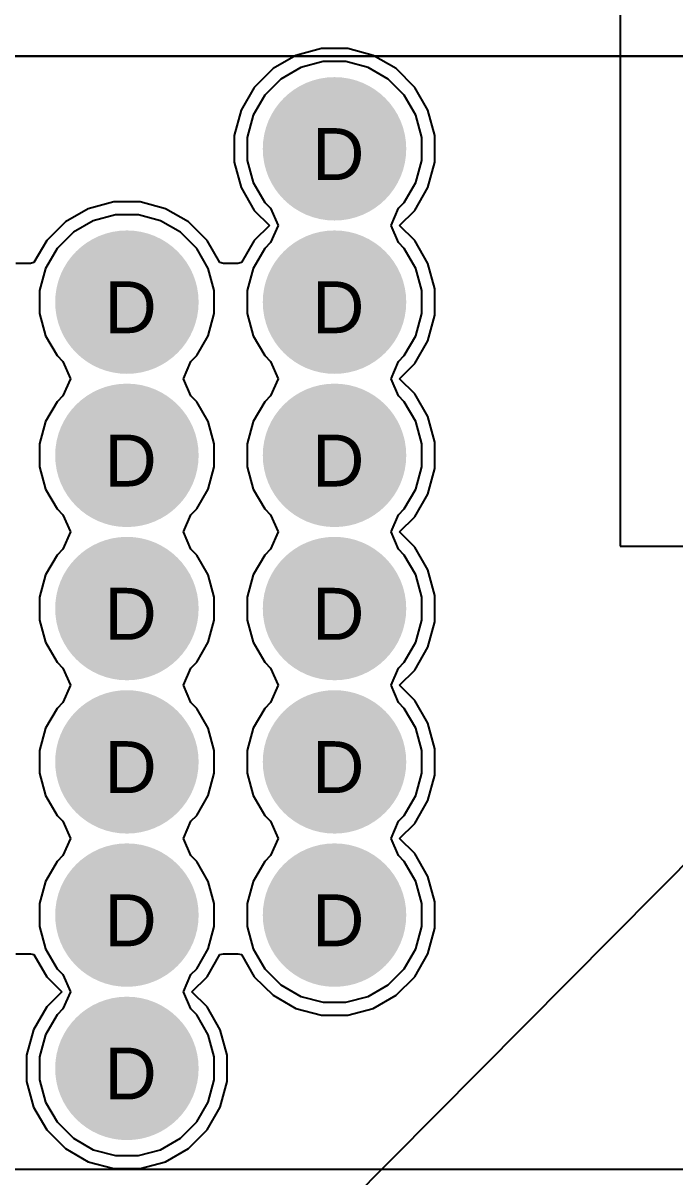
# Model space of a CAD drawing. Header units: inches. Extents: x 0 to 5379, y 0 to 5429.
# Drawn here: x 41.66 to 48.04, y 51.48 to 62.78 of the extents above; entities that cross this region are included whole.
import ezdxf

# ---------------------------------------------------------------- set-up
doc = ezdxf.new("R2010")
doc.units = ezdxf.units.IN
for name, color, linetype in [('Bottom Layer', 5, 'Continuous'), ('Bottom Solder', 6, 'Continuous'), ('Drill Drawing', 1, 'Continuous'), ('GND01', 16, 'Continuous'), ('GND02', 76, 'Continuous'), ('PWR', 156, 'Continuous'), ('SIG 01', 90, 'Continuous'), ('Top Layer', 1, 'Continuous'), ('Top Solder', 216, 'Continuous'), ('Via Holes', 16, 'Continuous')]:
    doc.layers.add(name, color=color, linetype=linetype)
doc.styles.add('Arial', font='', dxfattribs={"height": 0.2})
doc.styles.get('Arial').set_extended_font_data('Arial')

msp = doc.modelspace()

# ---------------------------------------------------------------- hatches: boundary and pattern name
at = {"layer": 'Bottom Layer'}
h = msp.add_hatch(color=5, dxfattribs=at)
edge = h.paths.add_edge_path()
edge.add_arc((44.704, 61.548), 0.6, 0, 360)
h = msp.add_hatch(color=5, dxfattribs=at)
edge = h.paths.add_edge_path()
edge.add_arc((42.672, 60.047), 0.6, 0, 360)
h = msp.add_hatch(color=5, dxfattribs=at)
edge = h.paths.add_edge_path()
edge.add_arc((44.704, 60.047), 0.6, 0, 360)
h = msp.add_hatch(color=5, dxfattribs=at)
edge = h.paths.add_edge_path()
edge.add_arc((42.672, 58.547), 0.6, 0, 360)
h = msp.add_hatch(color=5, dxfattribs=at)
edge = h.paths.add_edge_path()
edge.add_arc((44.704, 58.547), 0.6, 0, 360)
h = msp.add_hatch(color=5, dxfattribs=at)
edge = h.paths.add_edge_path()
edge.add_arc((42.672, 57.047), 0.6, 0, 360)
h = msp.add_hatch(color=5, dxfattribs=at)
edge = h.paths.add_edge_path()
edge.add_arc((44.704, 57.047), 0.6, 0, 360)
h = msp.add_hatch(color=5, dxfattribs=at)
edge = h.paths.add_edge_path()
edge.add_arc((42.672, 55.546), 0.6, 0, 360)
h = msp.add_hatch(color=5, dxfattribs=at)
edge = h.paths.add_edge_path()
edge.add_arc((44.704, 55.546), 0.6, 0, 360)
h = msp.add_hatch(color=5, dxfattribs=at)
edge = h.paths.add_edge_path()
edge.add_arc((42.672, 54.046), 0.6, 0, 360)
h = msp.add_hatch(color=5, dxfattribs=at)
edge = h.paths.add_edge_path()
edge.add_arc((44.704, 54.046), 0.6, 0, 360)
h = msp.add_hatch(color=5, dxfattribs=at)
edge = h.paths.add_edge_path()
edge.add_arc((42.672, 52.545), 0.6, 0, 360)
at = {"layer": 'Bottom Solder'}
h = msp.add_hatch(color=6, dxfattribs=at)
edge = h.paths.add_edge_path()
edge.add_arc((44.704, 61.548), 0.702, 0, 360)
h = msp.add_hatch(color=6, dxfattribs=at)
edge = h.paths.add_edge_path()
edge.add_arc((42.672, 60.047), 0.702, 0, 360)
h = msp.add_hatch(color=6, dxfattribs=at)
edge = h.paths.add_edge_path()
edge.add_arc((44.704, 60.047), 0.702, 0, 360)
h = msp.add_hatch(color=6, dxfattribs=at)
edge = h.paths.add_edge_path()
edge.add_arc((42.672, 58.547), 0.702, 0, 360)
h = msp.add_hatch(color=6, dxfattribs=at)
edge = h.paths.add_edge_path()
edge.add_arc((44.704, 58.547), 0.702, 0, 360)
h = msp.add_hatch(color=6, dxfattribs=at)
edge = h.paths.add_edge_path()
edge.add_arc((42.672, 57.047), 0.702, 0, 360)
h = msp.add_hatch(color=6, dxfattribs=at)
edge = h.paths.add_edge_path()
edge.add_arc((44.704, 57.047), 0.702, 0, 360)
h = msp.add_hatch(color=6, dxfattribs=at)
edge = h.paths.add_edge_path()
edge.add_arc((42.672, 55.546), 0.702, 0, 360)
h = msp.add_hatch(color=6, dxfattribs=at)
edge = h.paths.add_edge_path()
edge.add_arc((44.704, 55.546), 0.702, 0, 360)
h = msp.add_hatch(color=6, dxfattribs=at)
edge = h.paths.add_edge_path()
edge.add_arc((42.672, 54.046), 0.702, 0, 360)
h = msp.add_hatch(color=6, dxfattribs=at)
edge = h.paths.add_edge_path()
edge.add_arc((44.704, 54.046), 0.702, 0, 360)
h = msp.add_hatch(color=6, dxfattribs=at)
edge = h.paths.add_edge_path()
edge.add_arc((42.672, 52.545), 0.702, 0, 360)
at = {"layer": 'GND01'}
h = msp.add_hatch(color=16, dxfattribs=at)
edge = h.paths.add_edge_path()
edge.add_arc((44.704, 61.548), 0.6, 0, 360)
h = msp.add_hatch(color=16, dxfattribs=at)
edge = h.paths.add_edge_path()
edge.add_arc((42.672, 60.047), 0.6, 0, 360)
h = msp.add_hatch(color=16, dxfattribs=at)
edge = h.paths.add_edge_path()
edge.add_arc((44.704, 60.047), 0.6, 0, 360)
h = msp.add_hatch(color=16, dxfattribs=at)
edge = h.paths.add_edge_path()
edge.add_arc((42.672, 58.547), 0.6, 0, 360)
h = msp.add_hatch(color=16, dxfattribs=at)
edge = h.paths.add_edge_path()
edge.add_arc((44.704, 58.547), 0.6, 0, 360)
h = msp.add_hatch(color=16, dxfattribs=at)
edge = h.paths.add_edge_path()
edge.add_arc((42.672, 57.047), 0.6, 0, 360)
h = msp.add_hatch(color=16, dxfattribs=at)
edge = h.paths.add_edge_path()
edge.add_arc((44.704, 57.047), 0.6, 0, 360)
h = msp.add_hatch(color=16, dxfattribs=at)
edge = h.paths.add_edge_path()
edge.add_arc((42.672, 55.546), 0.6, 0, 360)
h = msp.add_hatch(color=16, dxfattribs=at)
edge = h.paths.add_edge_path()
edge.add_arc((44.704, 55.546), 0.6, 0, 360)
h = msp.add_hatch(color=16, dxfattribs=at)
edge = h.paths.add_edge_path()
edge.add_arc((42.672, 54.046), 0.6, 0, 360)
h = msp.add_hatch(color=16, dxfattribs=at)
edge = h.paths.add_edge_path()
edge.add_arc((44.704, 54.046), 0.6, 0, 360)
h = msp.add_hatch(color=16, dxfattribs=at)
edge = h.paths.add_edge_path()
edge.add_arc((42.672, 52.545), 0.6, 0, 360)
at = {"layer": 'GND02'}
h = msp.add_hatch(color=76, dxfattribs=at)
edge = h.paths.add_edge_path()
edge.add_arc((44.704, 61.548), 0.6, 0, 360)
h = msp.add_hatch(color=76, dxfattribs=at)
edge = h.paths.add_edge_path()
edge.add_arc((42.672, 60.047), 0.6, 0, 360)
h = msp.add_hatch(color=76, dxfattribs=at)
edge = h.paths.add_edge_path()
edge.add_arc((44.704, 60.047), 0.6, 0, 360)
h = msp.add_hatch(color=76, dxfattribs=at)
edge = h.paths.add_edge_path()
edge.add_arc((42.672, 58.547), 0.6, 0, 360)
h = msp.add_hatch(color=76, dxfattribs=at)
edge = h.paths.add_edge_path()
edge.add_arc((44.704, 58.547), 0.6, 0, 360)
h = msp.add_hatch(color=76, dxfattribs=at)
edge = h.paths.add_edge_path()
edge.add_arc((42.672, 57.047), 0.6, 0, 360)
h = msp.add_hatch(color=76, dxfattribs=at)
edge = h.paths.add_edge_path()
edge.add_arc((44.704, 57.047), 0.6, 0, 360)
h = msp.add_hatch(color=76, dxfattribs=at)
edge = h.paths.add_edge_path()
edge.add_arc((42.672, 55.546), 0.6, 0, 360)
h = msp.add_hatch(color=76, dxfattribs=at)
edge = h.paths.add_edge_path()
edge.add_arc((44.704, 55.546), 0.6, 0, 360)
h = msp.add_hatch(color=76, dxfattribs=at)
edge = h.paths.add_edge_path()
edge.add_arc((42.672, 54.046), 0.6, 0, 360)
h = msp.add_hatch(color=76, dxfattribs=at)
edge = h.paths.add_edge_path()
edge.add_arc((44.704, 54.046), 0.6, 0, 360)
h = msp.add_hatch(color=76, dxfattribs=at)
edge = h.paths.add_edge_path()
edge.add_arc((42.672, 52.545), 0.6, 0, 360)
at = {"layer": 'PWR'}
h = msp.add_hatch(color=156, dxfattribs=at)
edge = h.paths.add_edge_path()
edge.add_arc((44.704, 61.548), 0.6, 0, 360)
h = msp.add_hatch(color=156, dxfattribs=at)
edge = h.paths.add_edge_path()
edge.add_arc((42.672, 60.047), 0.6, 0, 360)
h = msp.add_hatch(color=156, dxfattribs=at)
edge = h.paths.add_edge_path()
edge.add_arc((44.704, 60.047), 0.6, 0, 360)
h = msp.add_hatch(color=156, dxfattribs=at)
edge = h.paths.add_edge_path()
edge.add_arc((42.672, 58.547), 0.6, 0, 360)
h = msp.add_hatch(color=156, dxfattribs=at)
edge = h.paths.add_edge_path()
edge.add_arc((44.704, 58.547), 0.6, 0, 360)
h = msp.add_hatch(color=156, dxfattribs=at)
edge = h.paths.add_edge_path()
edge.add_arc((42.672, 57.047), 0.6, 0, 360)
h = msp.add_hatch(color=156, dxfattribs=at)
edge = h.paths.add_edge_path()
edge.add_arc((44.704, 57.047), 0.6, 0, 360)
h = msp.add_hatch(color=156, dxfattribs=at)
edge = h.paths.add_edge_path()
edge.add_arc((42.672, 55.546), 0.6, 0, 360)
h = msp.add_hatch(color=156, dxfattribs=at)
edge = h.paths.add_edge_path()
edge.add_arc((44.704, 55.546), 0.6, 0, 360)
h = msp.add_hatch(color=156, dxfattribs=at)
edge = h.paths.add_edge_path()
edge.add_arc((42.672, 54.046), 0.6, 0, 360)
h = msp.add_hatch(color=156, dxfattribs=at)
edge = h.paths.add_edge_path()
edge.add_arc((44.704, 54.046), 0.6, 0, 360)
h = msp.add_hatch(color=156, dxfattribs=at)
edge = h.paths.add_edge_path()
edge.add_arc((42.672, 52.545), 0.6, 0, 360)
at = {"layer": 'SIG 01'}
h = msp.add_hatch(color=90, dxfattribs=at)
edge = h.paths.add_edge_path()
edge.add_arc((44.704, 61.548), 0.6, 0, 360)
h = msp.add_hatch(color=90, dxfattribs=at)
edge = h.paths.add_edge_path()
edge.add_arc((42.672, 60.047), 0.6, 0, 360)
h = msp.add_hatch(color=90, dxfattribs=at)
edge = h.paths.add_edge_path()
edge.add_arc((44.704, 60.047), 0.6, 0, 360)
h = msp.add_hatch(color=90, dxfattribs=at)
edge = h.paths.add_edge_path()
edge.add_arc((42.672, 58.547), 0.6, 0, 360)
h = msp.add_hatch(color=90, dxfattribs=at)
edge = h.paths.add_edge_path()
edge.add_arc((44.704, 58.547), 0.6, 0, 360)
h = msp.add_hatch(color=90, dxfattribs=at)
edge = h.paths.add_edge_path()
edge.add_arc((42.672, 57.047), 0.6, 0, 360)
h = msp.add_hatch(color=90, dxfattribs=at)
edge = h.paths.add_edge_path()
edge.add_arc((44.704, 57.047), 0.6, 0, 360)
h = msp.add_hatch(color=90, dxfattribs=at)
edge = h.paths.add_edge_path()
edge.add_arc((42.672, 55.546), 0.6, 0, 360)
h = msp.add_hatch(color=90, dxfattribs=at)
edge = h.paths.add_edge_path()
edge.add_arc((44.704, 55.546), 0.6, 0, 360)
h = msp.add_hatch(color=90, dxfattribs=at)
edge = h.paths.add_edge_path()
edge.add_arc((42.672, 54.046), 0.6, 0, 360)
h = msp.add_hatch(color=90, dxfattribs=at)
edge = h.paths.add_edge_path()
edge.add_arc((44.704, 54.046), 0.6, 0, 360)
h = msp.add_hatch(color=90, dxfattribs=at)
edge = h.paths.add_edge_path()
edge.add_arc((42.672, 52.545), 0.6, 0, 360)
at = {"layer": 'Top Layer'}
h = msp.add_hatch(color=1, dxfattribs=at)
edge = h.paths.add_edge_path()
edge.add_arc((44.704, 61.548), 0.6, 0, 360)
h = msp.add_hatch(color=1, dxfattribs=at)
edge = h.paths.add_edge_path()
edge.add_arc((42.672, 60.047), 0.6, 0, 360)
h = msp.add_hatch(color=1, dxfattribs=at)
edge = h.paths.add_edge_path()
edge.add_arc((44.704, 60.047), 0.6, 0, 360)
h = msp.add_hatch(color=1, dxfattribs=at)
edge = h.paths.add_edge_path()
edge.add_arc((42.672, 58.547), 0.6, 0, 360)
h = msp.add_hatch(color=1, dxfattribs=at)
edge = h.paths.add_edge_path()
edge.add_arc((44.704, 58.547), 0.6, 0, 360)
h = msp.add_hatch(color=1, dxfattribs=at)
edge = h.paths.add_edge_path()
edge.add_arc((42.672, 57.047), 0.6, 0, 360)
h = msp.add_hatch(color=1, dxfattribs=at)
edge = h.paths.add_edge_path()
edge.add_arc((44.704, 57.047), 0.6, 0, 360)
h = msp.add_hatch(color=1, dxfattribs=at)
edge = h.paths.add_edge_path()
edge.add_arc((42.672, 55.546), 0.6, 0, 360)
h = msp.add_hatch(color=1, dxfattribs=at)
edge = h.paths.add_edge_path()
edge.add_arc((44.704, 55.546), 0.6, 0, 360)
h = msp.add_hatch(color=1, dxfattribs=at)
edge = h.paths.add_edge_path()
edge.add_arc((42.672, 54.046), 0.6, 0, 360)
h = msp.add_hatch(color=1, dxfattribs=at)
edge = h.paths.add_edge_path()
edge.add_arc((44.704, 54.046), 0.6, 0, 360)
h = msp.add_hatch(color=1, dxfattribs=at)
edge = h.paths.add_edge_path()
edge.add_arc((42.672, 52.545), 0.6, 0, 360)
at = {"layer": 'Top Solder'}
h = msp.add_hatch(color=216, dxfattribs=at)
edge = h.paths.add_edge_path()
edge.add_arc((44.704, 61.548), 0.702, 0, 360)
h = msp.add_hatch(color=216, dxfattribs=at)
edge = h.paths.add_edge_path()
edge.add_arc((42.672, 60.047), 0.702, 0, 360)
h = msp.add_hatch(color=216, dxfattribs=at)
edge = h.paths.add_edge_path()
edge.add_arc((44.704, 60.047), 0.702, 0, 360)
h = msp.add_hatch(color=216, dxfattribs=at)
edge = h.paths.add_edge_path()
edge.add_arc((42.672, 58.547), 0.702, 0, 360)
h = msp.add_hatch(color=216, dxfattribs=at)
edge = h.paths.add_edge_path()
edge.add_arc((44.704, 58.547), 0.702, 0, 360)
h = msp.add_hatch(color=216, dxfattribs=at)
edge = h.paths.add_edge_path()
edge.add_arc((42.672, 57.047), 0.702, 0, 360)
h = msp.add_hatch(color=216, dxfattribs=at)
edge = h.paths.add_edge_path()
edge.add_arc((44.704, 57.047), 0.702, 0, 360)
h = msp.add_hatch(color=216, dxfattribs=at)
edge = h.paths.add_edge_path()
edge.add_arc((42.672, 55.546), 0.702, 0, 360)
h = msp.add_hatch(color=216, dxfattribs=at)
edge = h.paths.add_edge_path()
edge.add_arc((44.704, 55.546), 0.702, 0, 360)
h = msp.add_hatch(color=216, dxfattribs=at)
edge = h.paths.add_edge_path()
edge.add_arc((42.672, 54.046), 0.702, 0, 360)
h = msp.add_hatch(color=216, dxfattribs=at)
edge = h.paths.add_edge_path()
edge.add_arc((44.704, 54.046), 0.702, 0, 360)
h = msp.add_hatch(color=216, dxfattribs=at)
edge = h.paths.add_edge_path()
edge.add_arc((42.672, 52.545), 0.702, 0, 360)
at = {"layer": 'Via Holes'}
h = msp.add_hatch(color=7, dxfattribs=at)
edge = h.paths.add_edge_path()
edge.add_arc((44.704, 61.548), 0.35, 0, 360)
h = msp.add_hatch(color=7, dxfattribs=at)
edge = h.paths.add_edge_path()
edge.add_arc((42.672, 60.047), 0.35, 0, 360)
h = msp.add_hatch(color=7, dxfattribs=at)
edge = h.paths.add_edge_path()
edge.add_arc((44.704, 60.047), 0.35, 0, 360)
h = msp.add_hatch(color=7, dxfattribs=at)
edge = h.paths.add_edge_path()
edge.add_arc((42.672, 58.547), 0.35, 0, 360)
h = msp.add_hatch(color=7, dxfattribs=at)
edge = h.paths.add_edge_path()
edge.add_arc((44.704, 58.547), 0.35, 0, 360)
h = msp.add_hatch(color=7, dxfattribs=at)
edge = h.paths.add_edge_path()
edge.add_arc((42.672, 57.047), 0.35, 0, 360)
h = msp.add_hatch(color=7, dxfattribs=at)
edge = h.paths.add_edge_path()
edge.add_arc((44.704, 57.047), 0.35, 0, 360)
h = msp.add_hatch(color=7, dxfattribs=at)
edge = h.paths.add_edge_path()
edge.add_arc((42.672, 55.546), 0.35, 0, 360)
h = msp.add_hatch(color=7, dxfattribs=at)
edge = h.paths.add_edge_path()
edge.add_arc((44.704, 55.546), 0.35, 0, 360)
h = msp.add_hatch(color=7, dxfattribs=at)
edge = h.paths.add_edge_path()
edge.add_arc((42.672, 54.046), 0.35, 0, 360)
h = msp.add_hatch(color=7, dxfattribs=at)
edge = h.paths.add_edge_path()
edge.add_arc((44.704, 54.046), 0.35, 0, 360)
h = msp.add_hatch(color=7, dxfattribs=at)
edge = h.paths.add_edge_path()
edge.add_arc((42.672, 52.545), 0.35, 0, 360)

# ---------------------------------------------------------------- linework, layer by layer
at = {"layer": 'Bottom Layer'}
for p, q in [((48.641, 62.456), (26.619, 62.456)), ((26.619, 62.456), (48.641, 62.456))]:
    msp.add_line(p, q, dxfattribs=at)
at = {"layer": 'Bottom Solder'}
msp.add_line((6.245, 12.319), (5379.208, 5429.208), dxfattribs=at)
at = {"layer": 'GND01'}
for p, q in [((44.592, 62.402), (44.374, 62.344)), ((44.816, 62.402), (44.592, 62.402)), ((45.034, 62.344), (44.816, 62.402)), ((44.374, 62.344), (44.18, 62.231)), ((45.228, 62.231), (45.034, 62.344)), ((44.18, 62.231), (44.021, 62.072)), ((45.387, 62.072), (45.228, 62.231)), ((44.021, 62.072), (43.908, 61.877)), ((45.5, 61.877), (45.387, 62.072)), ((43.908, 61.877), (43.85, 61.66)), ((45.558, 61.66), (45.5, 61.877)), ((43.85, 61.66), (43.85, 61.435)), ((45.558, 61.435), (45.558, 61.66)), ((43.85, 61.435), (43.908, 61.218)), ((45.5, 61.218), (45.558, 61.435)), ((43.908, 61.218), (44.021, 61.023)), ((45.387, 61.023), (45.5, 61.218)), ((44.021, 61.023), (44.078, 60.966)), ((45.33, 60.966), (45.387, 61.023)), ((42.56, 60.901), (42.342, 60.843)), ((42.784, 60.901), (42.56, 60.901)), ((43.002, 60.843), (42.784, 60.901)), ((44.078, 60.966), (44.151, 60.798)), ((45.257, 60.798), (45.33, 60.966)), ((42.342, 60.843), (42.148, 60.731)), ((43.196, 60.731), (43.002, 60.843)), ((44.151, 60.798), (44.078, 60.63)), ((45.33, 60.63), (45.257, 60.798)), ((42.148, 60.731), (41.989, 60.572)), ((43.355, 60.572), (43.196, 60.731)), ((41.989, 60.572), (41.876, 60.377)), ((43.468, 60.377), (43.355, 60.572)), ((44.021, 60.572), (43.908, 60.377)), ((44.078, 60.63), (44.021, 60.572)), ((45.387, 60.572), (45.33, 60.63)), ((45.5, 60.377), (45.387, 60.572)), ((41.876, 60.377), (41.818, 60.16)), ((43.526, 60.16), (43.468, 60.377)), ((43.908, 60.377), (43.85, 60.16)), ((45.558, 60.16), (45.5, 60.377)), ((41.818, 60.16), (41.818, 59.935)), ((43.526, 59.935), (43.526, 60.16)), ((43.85, 60.16), (43.85, 59.935)), ((45.558, 59.935), (45.558, 60.16)), ((41.818, 59.935), (41.876, 59.718)), ((43.468, 59.718), (43.526, 59.935)), ((43.85, 59.935), (43.908, 59.718)), ((45.5, 59.718), (45.558, 59.935)), ((41.876, 59.718), (41.989, 59.523)), ((43.355, 59.523), (43.468, 59.718)), ((43.908, 59.718), (44.021, 59.523)), ((45.387, 59.523), (45.5, 59.718)), ((41.989, 59.523), (42.046, 59.465)), ((42.046, 59.465), (42.119, 59.297)), ((43.225, 59.297), (43.298, 59.465)), ((43.298, 59.465), (43.355, 59.523)), ((44.021, 59.523), (44.078, 59.465)), ((44.078, 59.465), (44.151, 59.297)), ((45.257, 59.297), (45.33, 59.465)), ((45.33, 59.465), (45.387, 59.523)), ((42.119, 59.297), (42.046, 59.129)), ((43.298, 59.129), (43.225, 59.297)), ((44.151, 59.297), (44.078, 59.129)), ((45.33, 59.129), (45.257, 59.297)), ((42.046, 59.129), (41.989, 59.071)), ((43.355, 59.071), (43.298, 59.129)), ((44.078, 59.129), (44.021, 59.071)), ((45.387, 59.071), (45.33, 59.129)), ((41.989, 59.071), (41.876, 58.877)), ((43.468, 58.877), (43.355, 59.071)), ((44.021, 59.071), (43.908, 58.877)), ((45.5, 58.877), (45.387, 59.071)), ((41.876, 58.877), (41.818, 58.659)), ((43.526, 58.659), (43.468, 58.877)), ((43.908, 58.877), (43.85, 58.659)), ((45.558, 58.659), (45.5, 58.877)), ((41.818, 58.659), (41.818, 58.435)), ((43.526, 58.435), (43.526, 58.659)), ((43.85, 58.659), (43.85, 58.435)), ((45.558, 58.435), (45.558, 58.659)), ((41.818, 58.435), (41.876, 58.217)), ((43.468, 58.217), (43.526, 58.435)), ((43.85, 58.435), (43.908, 58.217)), ((45.5, 58.217), (45.558, 58.435)), ((41.876, 58.217), (41.989, 58.023)), ((43.355, 58.023), (43.468, 58.217)), ((43.908, 58.217), (44.021, 58.023)), ((45.387, 58.023), (45.5, 58.217)), ((41.989, 58.023), (42.046, 57.965)), ((42.046, 57.965), (42.119, 57.797)), ((43.225, 57.797), (43.298, 57.965)), ((43.298, 57.965), (43.355, 58.023)), ((44.021, 58.023), (44.078, 57.965)), ((44.078, 57.965), (44.151, 57.797)), ((45.257, 57.797), (45.33, 57.965)), ((45.33, 57.965), (45.387, 58.023)), ((42.119, 57.797), (42.046, 57.629)), ((43.298, 57.629), (43.225, 57.797)), ((44.151, 57.797), (44.078, 57.629)), ((45.33, 57.629), (45.257, 57.797)), ((42.046, 57.629), (41.989, 57.571)), ((43.355, 57.571), (43.298, 57.629)), ((44.078, 57.629), (44.021, 57.571)), ((45.387, 57.571), (45.33, 57.629)), ((41.989, 57.571), (41.876, 57.376)), ((43.468, 57.376), (43.355, 57.571)), ((44.021, 57.571), (43.908, 57.376)), ((45.5, 57.376), (45.387, 57.571)), ((41.876, 57.376), (41.818, 57.159)), ((43.526, 57.159), (43.468, 57.376)), ((43.908, 57.376), (43.85, 57.159)), ((45.558, 57.159), (45.5, 57.376)), ((41.818, 57.159), (41.818, 56.934)), ((43.526, 56.934), (43.526, 57.159)), ((43.85, 57.159), (43.85, 56.934)), ((45.558, 56.934), (45.558, 57.159)), ((41.818, 56.934), (41.876, 56.717)), ((43.468, 56.717), (43.526, 56.934)), ((43.85, 56.934), (43.908, 56.717)), ((45.5, 56.717), (45.558, 56.934)), ((41.876, 56.717), (41.989, 56.522)), ((43.355, 56.522), (43.468, 56.717)), ((43.908, 56.717), (44.021, 56.522)), ((45.387, 56.522), (45.5, 56.717)), ((41.989, 56.522), (42.046, 56.464)), ((43.298, 56.464), (43.355, 56.522)), ((44.021, 56.522), (44.078, 56.464)), ((45.33, 56.464), (45.387, 56.522)), ((42.046, 56.464), (42.119, 56.296)), ((43.225, 56.296), (43.298, 56.464)), ((44.078, 56.464), (44.151, 56.296)), ((45.257, 56.296), (45.33, 56.464)), ((42.119, 56.296), (42.046, 56.128)), ((43.298, 56.128), (43.225, 56.296)), ((44.151, 56.296), (44.078, 56.128)), ((45.33, 56.128), (45.257, 56.296)), ((41.989, 56.07), (41.876, 55.876)), ((42.046, 56.128), (41.989, 56.07)), ((43.355, 56.07), (43.298, 56.128)), ((43.468, 55.876), (43.355, 56.07)), ((44.021, 56.07), (43.908, 55.876)), ((44.078, 56.128), (44.021, 56.07)), ((45.387, 56.07), (45.33, 56.128)), ((45.5, 55.876), (45.387, 56.07)), ((41.876, 55.876), (41.818, 55.659)), ((43.526, 55.659), (43.468, 55.876)), ((43.908, 55.876), (43.85, 55.659)), ((45.558, 55.659), (45.5, 55.876)), ((41.818, 55.659), (41.818, 55.434)), ((43.526, 55.434), (43.526, 55.659)), ((43.85, 55.659), (43.85, 55.434)), ((45.558, 55.434), (45.558, 55.659)), ((41.818, 55.434), (41.876, 55.216)), ((43.468, 55.216), (43.526, 55.434)), ((43.85, 55.434), (43.908, 55.216)), ((45.5, 55.216), (45.558, 55.434)), ((41.876, 55.216), (41.989, 55.022)), ((43.355, 55.022), (43.468, 55.216)), ((43.908, 55.216), (44.021, 55.022)), ((45.387, 55.022), (45.5, 55.216)), ((41.989, 55.022), (42.046, 54.964)), ((43.298, 54.964), (43.355, 55.022)), ((44.021, 55.022), (44.078, 54.964)), ((45.33, 54.964), (45.387, 55.022)), ((42.046, 54.964), (42.119, 54.796)), ((43.225, 54.796), (43.298, 54.964)), ((44.078, 54.964), (44.151, 54.796)), ((45.257, 54.796), (45.33, 54.964)), ((42.119, 54.796), (42.046, 54.628)), ((43.298, 54.628), (43.225, 54.796)), ((44.151, 54.796), (44.078, 54.628)), ((45.33, 54.628), (45.257, 54.796)), ((41.989, 54.57), (41.876, 54.375)), ((42.046, 54.628), (41.989, 54.57)), ((43.355, 54.57), (43.298, 54.628)), ((43.468, 54.375), (43.355, 54.57)), ((44.021, 54.57), (43.908, 54.375)), ((44.078, 54.628), (44.021, 54.57)), ((45.387, 54.57), (45.33, 54.628)), ((45.5, 54.375), (45.387, 54.57)), ((41.876, 54.375), (41.818, 54.158)), ((43.526, 54.158), (43.468, 54.375)), ((43.908, 54.375), (43.85, 54.158)), ((45.558, 54.158), (45.5, 54.375)), ((41.818, 54.158), (41.818, 53.933)), ((43.526, 53.933), (43.526, 54.158)), ((43.85, 54.158), (43.85, 53.933)), ((45.558, 53.933), (45.558, 54.158)), ((41.818, 53.933), (41.876, 53.716)), ((43.468, 53.716), (43.526, 53.933)), ((43.85, 53.933), (43.908, 53.716)), ((45.5, 53.716), (45.558, 53.933)), ((41.876, 53.716), (41.989, 53.521)), ((43.355, 53.521), (43.468, 53.716)), ((43.908, 53.716), (44.021, 53.521)), ((45.387, 53.521), (45.5, 53.716)), ((41.989, 53.521), (42.046, 53.464)), ((42.046, 53.464), (42.119, 53.295)), ((43.225, 53.295), (43.298, 53.464)), ((43.298, 53.464), (43.355, 53.521)), ((44.021, 53.521), (44.18, 53.362)), ((45.228, 53.362), (45.387, 53.521)), ((44.18, 53.362), (44.374, 53.25)), ((45.034, 53.25), (45.228, 53.362)), ((42.119, 53.295), (42.046, 53.127)), ((43.298, 53.127), (43.225, 53.295)), ((44.374, 53.25), (44.592, 53.192)), ((44.816, 53.192), (45.034, 53.25)), ((42.046, 53.127), (41.989, 53.07)), ((43.355, 53.07), (43.298, 53.127)), ((44.592, 53.192), (44.816, 53.192)), ((41.989, 53.07), (41.876, 52.875)), ((43.468, 52.875), (43.355, 53.07)), ((41.876, 52.875), (41.818, 52.658)), ((43.526, 52.658), (43.468, 52.875)), ((41.818, 52.658), (41.818, 52.433)), ((43.526, 52.433), (43.526, 52.658)), ((41.818, 52.433), (41.876, 52.216)), ((43.468, 52.216), (43.526, 52.433)), ((41.876, 52.216), (41.989, 52.021)), ((43.355, 52.021), (43.468, 52.216)), ((41.989, 52.021), (42.148, 51.862)), ((43.196, 51.862), (43.355, 52.021)), ((42.148, 51.862), (42.342, 51.749)), ((43.002, 51.749), (43.196, 51.862)), ((42.342, 51.749), (42.56, 51.691)), ((42.784, 51.691), (43.002, 51.749)), ((42.56, 51.691), (42.784, 51.691))]:
    msp.add_line(p, q, dxfattribs=at)
at = {"layer": 'GND02'}
for p, q in [((44.592, 62.402), (44.374, 62.344)), ((44.816, 62.402), (44.592, 62.402)), ((45.034, 62.344), (44.816, 62.402)), ((44.374, 62.344), (44.18, 62.231)), ((45.228, 62.231), (45.034, 62.344)), ((44.18, 62.231), (44.021, 62.072)), ((45.387, 62.072), (45.228, 62.231)), ((44.021, 62.072), (43.908, 61.877)), ((45.5, 61.877), (45.387, 62.072)), ((43.908, 61.877), (43.85, 61.66)), ((45.558, 61.66), (45.5, 61.877)), ((43.85, 61.66), (43.85, 61.435)), ((45.558, 61.435), (45.558, 61.66)), ((43.85, 61.435), (43.908, 61.218)), ((45.5, 61.218), (45.558, 61.435)), ((43.908, 61.218), (44.021, 61.023)), ((45.387, 61.023), (45.5, 61.218)), ((44.021, 61.023), (44.078, 60.966)), ((45.33, 60.966), (45.387, 61.023)), ((42.56, 60.901), (42.342, 60.843)), ((42.784, 60.901), (42.56, 60.901)), ((43.002, 60.843), (42.784, 60.901)), ((44.078, 60.966), (44.151, 60.798)), ((45.257, 60.798), (45.33, 60.966)), ((42.342, 60.843), (42.148, 60.731)), ((43.196, 60.731), (43.002, 60.843)), ((44.151, 60.798), (44.078, 60.63)), ((45.33, 60.63), (45.257, 60.798)), ((42.148, 60.731), (41.989, 60.572)), ((43.355, 60.572), (43.196, 60.731)), ((41.989, 60.572), (41.876, 60.377)), ((43.468, 60.377), (43.355, 60.572)), ((44.021, 60.572), (43.908, 60.377)), ((44.078, 60.63), (44.021, 60.572)), ((45.387, 60.572), (45.33, 60.63)), ((45.5, 60.377), (45.387, 60.572)), ((41.876, 60.377), (41.818, 60.16)), ((43.526, 60.16), (43.468, 60.377)), ((43.908, 60.377), (43.85, 60.16)), ((45.558, 60.16), (45.5, 60.377)), ((41.818, 60.16), (41.818, 59.935)), ((43.526, 59.935), (43.526, 60.16)), ((43.85, 60.16), (43.85, 59.935)), ((45.558, 59.935), (45.558, 60.16)), ((41.818, 59.935), (41.876, 59.718)), ((43.468, 59.718), (43.526, 59.935)), ((43.85, 59.935), (43.908, 59.718)), ((45.5, 59.718), (45.558, 59.935)), ((41.876, 59.718), (41.989, 59.523)), ((43.355, 59.523), (43.468, 59.718)), ((43.908, 59.718), (44.021, 59.523)), ((45.387, 59.523), (45.5, 59.718)), ((41.989, 59.523), (42.046, 59.465)), ((42.046, 59.465), (42.119, 59.297)), ((43.225, 59.297), (43.298, 59.465)), ((43.298, 59.465), (43.355, 59.523)), ((44.021, 59.523), (44.078, 59.465)), ((44.078, 59.465), (44.151, 59.297)), ((45.257, 59.297), (45.33, 59.465)), ((45.33, 59.465), (45.387, 59.523)), ((42.119, 59.297), (42.046, 59.129)), ((43.298, 59.129), (43.225, 59.297)), ((44.151, 59.297), (44.078, 59.129)), ((45.33, 59.129), (45.257, 59.297)), ((42.046, 59.129), (41.989, 59.071)), ((43.355, 59.071), (43.298, 59.129)), ((44.078, 59.129), (44.021, 59.071)), ((45.387, 59.071), (45.33, 59.129)), ((41.989, 59.071), (41.876, 58.877)), ((43.468, 58.877), (43.355, 59.071)), ((44.021, 59.071), (43.908, 58.877)), ((45.5, 58.877), (45.387, 59.071)), ((41.876, 58.877), (41.818, 58.659)), ((43.526, 58.659), (43.468, 58.877)), ((43.908, 58.877), (43.85, 58.659)), ((45.558, 58.659), (45.5, 58.877)), ((41.818, 58.659), (41.818, 58.435)), ((43.526, 58.435), (43.526, 58.659)), ((43.85, 58.659), (43.85, 58.435)), ((45.558, 58.435), (45.558, 58.659)), ((41.818, 58.435), (41.876, 58.217)), ((43.468, 58.217), (43.526, 58.435)), ((43.85, 58.435), (43.908, 58.217)), ((45.5, 58.217), (45.558, 58.435)), ((41.876, 58.217), (41.989, 58.023)), ((43.355, 58.023), (43.468, 58.217)), ((43.908, 58.217), (44.021, 58.023)), ((45.387, 58.023), (45.5, 58.217)), ((41.989, 58.023), (42.046, 57.965)), ((42.046, 57.965), (42.119, 57.797)), ((43.225, 57.797), (43.298, 57.965)), ((43.298, 57.965), (43.355, 58.023)), ((44.021, 58.023), (44.078, 57.965)), ((44.078, 57.965), (44.151, 57.797)), ((45.257, 57.797), (45.33, 57.965)), ((45.33, 57.965), (45.387, 58.023)), ((42.119, 57.797), (42.046, 57.629)), ((43.298, 57.629), (43.225, 57.797)), ((44.151, 57.797), (44.078, 57.629)), ((45.33, 57.629), (45.257, 57.797)), ((42.046, 57.629), (41.989, 57.571)), ((43.355, 57.571), (43.298, 57.629)), ((44.078, 57.629), (44.021, 57.571)), ((45.387, 57.571), (45.33, 57.629)), ((41.989, 57.571), (41.876, 57.376)), ((43.468, 57.376), (43.355, 57.571)), ((44.021, 57.571), (43.908, 57.376)), ((45.5, 57.376), (45.387, 57.571)), ((41.876, 57.376), (41.818, 57.159)), ((43.526, 57.159), (43.468, 57.376)), ((43.908, 57.376), (43.85, 57.159)), ((45.558, 57.159), (45.5, 57.376)), ((41.818, 57.159), (41.818, 56.934)), ((43.526, 56.934), (43.526, 57.159)), ((43.85, 57.159), (43.85, 56.934)), ((45.558, 56.934), (45.558, 57.159)), ((41.818, 56.934), (41.876, 56.717)), ((43.468, 56.717), (43.526, 56.934)), ((43.85, 56.934), (43.908, 56.717)), ((45.5, 56.717), (45.558, 56.934)), ((41.876, 56.717), (41.989, 56.522)), ((43.355, 56.522), (43.468, 56.717)), ((43.908, 56.717), (44.021, 56.522)), ((45.387, 56.522), (45.5, 56.717)), ((41.989, 56.522), (42.046, 56.464)), ((43.298, 56.464), (43.355, 56.522)), ((44.021, 56.522), (44.078, 56.464)), ((45.33, 56.464), (45.387, 56.522)), ((42.046, 56.464), (42.119, 56.296)), ((43.225, 56.296), (43.298, 56.464)), ((44.078, 56.464), (44.151, 56.296)), ((45.257, 56.296), (45.33, 56.464)), ((42.119, 56.296), (42.046, 56.128)), ((43.298, 56.128), (43.225, 56.296)), ((44.151, 56.296), (44.078, 56.128)), ((45.33, 56.128), (45.257, 56.296)), ((41.989, 56.07), (41.876, 55.876)), ((42.046, 56.128), (41.989, 56.07)), ((43.355, 56.07), (43.298, 56.128)), ((43.468, 55.876), (43.355, 56.07)), ((44.021, 56.07), (43.908, 55.876)), ((44.078, 56.128), (44.021, 56.07)), ((45.387, 56.07), (45.33, 56.128)), ((45.5, 55.876), (45.387, 56.07)), ((41.876, 55.876), (41.818, 55.659)), ((43.526, 55.659), (43.468, 55.876)), ((43.908, 55.876), (43.85, 55.659)), ((45.558, 55.659), (45.5, 55.876)), ((41.818, 55.659), (41.818, 55.434)), ((43.526, 55.434), (43.526, 55.659)), ((43.85, 55.659), (43.85, 55.434)), ((45.558, 55.434), (45.558, 55.659)), ((41.818, 55.434), (41.876, 55.216)), ((43.468, 55.216), (43.526, 55.434)), ((43.85, 55.434), (43.908, 55.216)), ((45.5, 55.216), (45.558, 55.434)), ((41.876, 55.216), (41.989, 55.022)), ((43.355, 55.022), (43.468, 55.216)), ((43.908, 55.216), (44.021, 55.022)), ((45.387, 55.022), (45.5, 55.216)), ((41.989, 55.022), (42.046, 54.964)), ((43.298, 54.964), (43.355, 55.022)), ((44.021, 55.022), (44.078, 54.964)), ((45.33, 54.964), (45.387, 55.022)), ((42.046, 54.964), (42.119, 54.796)), ((43.225, 54.796), (43.298, 54.964)), ((44.078, 54.964), (44.151, 54.796)), ((45.257, 54.796), (45.33, 54.964)), ((42.119, 54.796), (42.046, 54.628)), ((43.298, 54.628), (43.225, 54.796)), ((44.151, 54.796), (44.078, 54.628)), ((45.33, 54.628), (45.257, 54.796)), ((41.989, 54.57), (41.876, 54.375)), ((42.046, 54.628), (41.989, 54.57)), ((43.355, 54.57), (43.298, 54.628)), ((43.468, 54.375), (43.355, 54.57)), ((44.021, 54.57), (43.908, 54.375)), ((44.078, 54.628), (44.021, 54.57)), ((45.387, 54.57), (45.33, 54.628)), ((45.5, 54.375), (45.387, 54.57)), ((41.876, 54.375), (41.818, 54.158)), ((43.526, 54.158), (43.468, 54.375)), ((43.908, 54.375), (43.85, 54.158)), ((45.558, 54.158), (45.5, 54.375)), ((41.818, 54.158), (41.818, 53.933)), ((43.526, 53.933), (43.526, 54.158)), ((43.85, 54.158), (43.85, 53.933)), ((45.558, 53.933), (45.558, 54.158)), ((41.818, 53.933), (41.876, 53.716)), ((43.468, 53.716), (43.526, 53.933)), ((43.85, 53.933), (43.908, 53.716)), ((45.5, 53.716), (45.558, 53.933)), ((41.876, 53.716), (41.989, 53.521)), ((43.355, 53.521), (43.468, 53.716)), ((43.908, 53.716), (44.021, 53.521)), ((45.387, 53.521), (45.5, 53.716)), ((41.989, 53.521), (42.046, 53.464)), ((42.046, 53.464), (42.119, 53.295)), ((43.225, 53.295), (43.298, 53.464)), ((43.298, 53.464), (43.355, 53.521)), ((44.021, 53.521), (44.18, 53.362)), ((45.228, 53.362), (45.387, 53.521)), ((44.18, 53.362), (44.374, 53.25)), ((45.034, 53.25), (45.228, 53.362)), ((42.119, 53.295), (42.046, 53.127)), ((43.298, 53.127), (43.225, 53.295)), ((44.374, 53.25), (44.592, 53.192)), ((44.816, 53.192), (45.034, 53.25)), ((42.046, 53.127), (41.989, 53.07)), ((43.355, 53.07), (43.298, 53.127)), ((44.592, 53.192), (44.816, 53.192)), ((41.989, 53.07), (41.876, 52.875)), ((43.468, 52.875), (43.355, 53.07)), ((41.876, 52.875), (41.818, 52.658)), ((43.526, 52.658), (43.468, 52.875)), ((41.818, 52.658), (41.818, 52.433)), ((43.526, 52.433), (43.526, 52.658)), ((41.818, 52.433), (41.876, 52.216)), ((43.468, 52.216), (43.526, 52.433)), ((41.876, 52.216), (41.989, 52.021)), ((43.355, 52.021), (43.468, 52.216)), ((41.989, 52.021), (42.148, 51.862)), ((43.196, 51.862), (43.355, 52.021)), ((42.148, 51.862), (42.342, 51.749)), ((43.002, 51.749), (43.196, 51.862)), ((42.342, 51.749), (42.56, 51.691)), ((42.784, 51.691), (43.002, 51.749)), ((42.56, 51.691), (42.784, 51.691))]:
    msp.add_line(p, q, dxfattribs=at)
at = {"layer": 'PWR'}
for p, q in [((44.592, 62.402), (44.374, 62.344)), ((44.816, 62.402), (44.592, 62.402)), ((45.034, 62.344), (44.816, 62.402)), ((44.374, 62.344), (44.18, 62.231)), ((45.228, 62.231), (45.034, 62.344)), ((44.18, 62.231), (44.021, 62.072)), ((45.387, 62.072), (45.228, 62.231)), ((44.021, 62.072), (43.908, 61.877)), ((45.5, 61.877), (45.387, 62.072)), ((43.908, 61.877), (43.85, 61.66)), ((45.558, 61.66), (45.5, 61.877)), ((43.85, 61.66), (43.85, 61.435)), ((45.558, 61.435), (45.558, 61.66)), ((43.85, 61.435), (43.908, 61.218)), ((45.5, 61.218), (45.558, 61.435)), ((43.908, 61.218), (44.021, 61.023)), ((45.387, 61.023), (45.5, 61.218)), ((44.021, 61.023), (44.078, 60.966)), ((45.33, 60.966), (45.387, 61.023)), ((42.56, 60.901), (42.342, 60.843)), ((42.784, 60.901), (42.56, 60.901)), ((43.002, 60.843), (42.784, 60.901)), ((44.078, 60.966), (44.151, 60.798)), ((45.257, 60.798), (45.33, 60.966)), ((42.342, 60.843), (42.148, 60.731)), ((43.196, 60.731), (43.002, 60.843)), ((44.151, 60.798), (44.078, 60.63)), ((45.33, 60.63), (45.257, 60.798)), ((42.148, 60.731), (41.989, 60.572)), ((43.355, 60.572), (43.196, 60.731)), ((41.989, 60.572), (41.876, 60.377)), ((43.468, 60.377), (43.355, 60.572)), ((44.021, 60.572), (43.908, 60.377)), ((44.078, 60.63), (44.021, 60.572)), ((45.387, 60.572), (45.33, 60.63)), ((45.5, 60.377), (45.387, 60.572)), ((41.876, 60.377), (41.818, 60.16)), ((43.526, 60.16), (43.468, 60.377)), ((43.908, 60.377), (43.85, 60.16)), ((45.558, 60.16), (45.5, 60.377)), ((41.818, 60.16), (41.818, 59.935)), ((43.526, 59.935), (43.526, 60.16)), ((43.85, 60.16), (43.85, 59.935)), ((45.558, 59.935), (45.558, 60.16)), ((41.818, 59.935), (41.876, 59.718)), ((43.468, 59.718), (43.526, 59.935)), ((43.85, 59.935), (43.908, 59.718)), ((45.5, 59.718), (45.558, 59.935)), ((41.876, 59.718), (41.989, 59.523)), ((43.355, 59.523), (43.468, 59.718)), ((43.908, 59.718), (44.021, 59.523)), ((45.387, 59.523), (45.5, 59.718)), ((41.989, 59.523), (42.046, 59.465)), ((42.046, 59.465), (42.119, 59.297)), ((43.225, 59.297), (43.298, 59.465)), ((43.298, 59.465), (43.355, 59.523)), ((44.021, 59.523), (44.078, 59.465)), ((44.078, 59.465), (44.151, 59.297)), ((45.257, 59.297), (45.33, 59.465)), ((45.33, 59.465), (45.387, 59.523)), ((42.119, 59.297), (42.046, 59.129)), ((43.298, 59.129), (43.225, 59.297)), ((44.151, 59.297), (44.078, 59.129)), ((45.33, 59.129), (45.257, 59.297)), ((42.046, 59.129), (41.989, 59.071)), ((43.355, 59.071), (43.298, 59.129)), ((44.078, 59.129), (44.021, 59.071)), ((45.387, 59.071), (45.33, 59.129)), ((41.989, 59.071), (41.876, 58.877)), ((43.468, 58.877), (43.355, 59.071)), ((44.021, 59.071), (43.908, 58.877)), ((45.5, 58.877), (45.387, 59.071)), ((41.876, 58.877), (41.818, 58.659)), ((43.526, 58.659), (43.468, 58.877)), ((43.908, 58.877), (43.85, 58.659)), ((45.558, 58.659), (45.5, 58.877)), ((41.818, 58.659), (41.818, 58.435)), ((43.526, 58.435), (43.526, 58.659)), ((43.85, 58.659), (43.85, 58.435)), ((45.558, 58.435), (45.558, 58.659)), ((41.818, 58.435), (41.876, 58.217)), ((43.468, 58.217), (43.526, 58.435)), ((43.85, 58.435), (43.908, 58.217)), ((45.5, 58.217), (45.558, 58.435)), ((41.876, 58.217), (41.989, 58.023)), ((43.355, 58.023), (43.468, 58.217)), ((43.908, 58.217), (44.021, 58.023)), ((45.387, 58.023), (45.5, 58.217)), ((41.989, 58.023), (42.046, 57.965)), ((42.046, 57.965), (42.119, 57.797)), ((43.225, 57.797), (43.298, 57.965)), ((43.298, 57.965), (43.355, 58.023)), ((44.021, 58.023), (44.078, 57.965)), ((44.078, 57.965), (44.151, 57.797)), ((45.257, 57.797), (45.33, 57.965)), ((45.33, 57.965), (45.387, 58.023)), ((42.119, 57.797), (42.046, 57.629)), ((43.298, 57.629), (43.225, 57.797)), ((44.151, 57.797), (44.078, 57.629)), ((45.33, 57.629), (45.257, 57.797)), ((42.046, 57.629), (41.989, 57.571)), ((43.355, 57.571), (43.298, 57.629)), ((44.078, 57.629), (44.021, 57.571)), ((45.387, 57.571), (45.33, 57.629)), ((41.989, 57.571), (41.876, 57.376)), ((43.468, 57.376), (43.355, 57.571)), ((44.021, 57.571), (43.908, 57.376)), ((45.5, 57.376), (45.387, 57.571)), ((41.876, 57.376), (41.818, 57.159)), ((43.526, 57.159), (43.468, 57.376)), ((43.908, 57.376), (43.85, 57.159)), ((45.558, 57.159), (45.5, 57.376)), ((41.818, 57.159), (41.818, 56.934)), ((43.526, 56.934), (43.526, 57.159)), ((43.85, 57.159), (43.85, 56.934)), ((45.558, 56.934), (45.558, 57.159)), ((41.818, 56.934), (41.876, 56.717)), ((43.468, 56.717), (43.526, 56.934)), ((43.85, 56.934), (43.908, 56.717)), ((45.5, 56.717), (45.558, 56.934)), ((41.876, 56.717), (41.989, 56.522)), ((43.355, 56.522), (43.468, 56.717)), ((43.908, 56.717), (44.021, 56.522)), ((45.387, 56.522), (45.5, 56.717)), ((41.989, 56.522), (42.046, 56.464)), ((43.298, 56.464), (43.355, 56.522)), ((44.021, 56.522), (44.078, 56.464)), ((45.33, 56.464), (45.387, 56.522)), ((42.046, 56.464), (42.119, 56.296)), ((43.225, 56.296), (43.298, 56.464)), ((44.078, 56.464), (44.151, 56.296)), ((45.257, 56.296), (45.33, 56.464)), ((42.119, 56.296), (42.046, 56.128)), ((43.298, 56.128), (43.225, 56.296)), ((44.151, 56.296), (44.078, 56.128)), ((45.33, 56.128), (45.257, 56.296)), ((41.989, 56.07), (41.876, 55.876)), ((42.046, 56.128), (41.989, 56.07)), ((43.355, 56.07), (43.298, 56.128)), ((43.468, 55.876), (43.355, 56.07)), ((44.021, 56.07), (43.908, 55.876)), ((44.078, 56.128), (44.021, 56.07)), ((45.387, 56.07), (45.33, 56.128)), ((45.5, 55.876), (45.387, 56.07)), ((41.876, 55.876), (41.818, 55.659)), ((43.526, 55.659), (43.468, 55.876)), ((43.908, 55.876), (43.85, 55.659)), ((45.558, 55.659), (45.5, 55.876)), ((41.818, 55.659), (41.818, 55.434)), ((43.526, 55.434), (43.526, 55.659)), ((43.85, 55.659), (43.85, 55.434)), ((45.558, 55.434), (45.558, 55.659)), ((41.818, 55.434), (41.876, 55.216)), ((43.468, 55.216), (43.526, 55.434)), ((43.85, 55.434), (43.908, 55.216)), ((45.5, 55.216), (45.558, 55.434)), ((41.876, 55.216), (41.989, 55.022)), ((43.355, 55.022), (43.468, 55.216)), ((43.908, 55.216), (44.021, 55.022)), ((45.387, 55.022), (45.5, 55.216)), ((41.989, 55.022), (42.046, 54.964)), ((43.298, 54.964), (43.355, 55.022)), ((44.021, 55.022), (44.078, 54.964)), ((45.33, 54.964), (45.387, 55.022)), ((42.046, 54.964), (42.119, 54.796)), ((43.225, 54.796), (43.298, 54.964)), ((44.078, 54.964), (44.151, 54.796)), ((45.257, 54.796), (45.33, 54.964)), ((42.119, 54.796), (42.046, 54.628)), ((43.298, 54.628), (43.225, 54.796)), ((44.151, 54.796), (44.078, 54.628)), ((45.33, 54.628), (45.257, 54.796)), ((41.989, 54.57), (41.876, 54.375)), ((42.046, 54.628), (41.989, 54.57)), ((43.355, 54.57), (43.298, 54.628)), ((43.468, 54.375), (43.355, 54.57)), ((44.021, 54.57), (43.908, 54.375)), ((44.078, 54.628), (44.021, 54.57)), ((45.387, 54.57), (45.33, 54.628)), ((45.5, 54.375), (45.387, 54.57)), ((41.876, 54.375), (41.818, 54.158)), ((43.526, 54.158), (43.468, 54.375)), ((43.908, 54.375), (43.85, 54.158)), ((45.558, 54.158), (45.5, 54.375)), ((41.818, 54.158), (41.818, 53.933)), ((43.526, 53.933), (43.526, 54.158)), ((43.85, 54.158), (43.85, 53.933)), ((45.558, 53.933), (45.558, 54.158)), ((41.818, 53.933), (41.876, 53.716)), ((43.468, 53.716), (43.526, 53.933)), ((43.85, 53.933), (43.908, 53.716)), ((45.5, 53.716), (45.558, 53.933)), ((41.876, 53.716), (41.989, 53.521)), ((43.355, 53.521), (43.468, 53.716)), ((43.908, 53.716), (44.021, 53.521)), ((45.387, 53.521), (45.5, 53.716)), ((41.989, 53.521), (42.046, 53.464)), ((42.046, 53.464), (42.119, 53.295)), ((43.225, 53.295), (43.298, 53.464)), ((43.298, 53.464), (43.355, 53.521)), ((44.021, 53.521), (44.18, 53.362)), ((45.228, 53.362), (45.387, 53.521)), ((44.18, 53.362), (44.374, 53.25)), ((45.034, 53.25), (45.228, 53.362)), ((42.119, 53.295), (42.046, 53.127)), ((43.298, 53.127), (43.225, 53.295)), ((44.374, 53.25), (44.592, 53.192)), ((44.816, 53.192), (45.034, 53.25)), ((42.046, 53.127), (41.989, 53.07)), ((43.355, 53.07), (43.298, 53.127)), ((44.592, 53.192), (44.816, 53.192)), ((41.989, 53.07), (41.876, 52.875)), ((43.468, 52.875), (43.355, 53.07)), ((41.876, 52.875), (41.818, 52.658)), ((43.526, 52.658), (43.468, 52.875)), ((41.818, 52.658), (41.818, 52.433)), ((43.526, 52.433), (43.526, 52.658)), ((41.818, 52.433), (41.876, 52.216)), ((43.468, 52.216), (43.526, 52.433)), ((41.876, 52.216), (41.989, 52.021)), ((43.355, 52.021), (43.468, 52.216)), ((41.989, 52.021), (42.148, 51.862)), ((43.196, 51.862), (43.355, 52.021)), ((42.148, 51.862), (42.342, 51.749)), ((43.002, 51.749), (43.196, 51.862)), ((42.342, 51.749), (42.56, 51.691)), ((42.784, 51.691), (43.002, 51.749)), ((42.56, 51.691), (42.784, 51.691))]:
    msp.add_line(p, q, dxfattribs=at)
at = {"layer": 'SIG 01'}
for p, q in [((44.575, 62.529), (44.325, 62.462)), ((44.833, 62.529), (44.575, 62.529)), ((45.083, 62.462), (44.833, 62.529)), ((44.325, 62.462), (44.102, 62.333)), ((45.306, 62.333), (45.083, 62.462)), ((44.102, 62.333), (43.919, 62.15)), ((45.489, 62.15), (45.306, 62.333)), ((43.919, 62.15), (43.79, 61.926)), ((45.618, 61.926), (45.489, 62.15)), ((43.79, 61.926), (43.723, 61.677)), ((45.685, 61.677), (45.618, 61.926)), ((43.723, 61.677), (43.723, 61.419)), ((45.685, 61.419), (45.685, 61.677)), ((43.723, 61.419), (43.79, 61.169)), ((45.618, 61.169), (45.685, 61.419)), ((43.79, 61.169), (43.919, 60.945)), ((45.489, 60.945), (45.618, 61.169)), ((42.543, 61.028), (42.293, 60.962)), ((42.801, 61.028), (42.543, 61.028)), ((43.051, 60.962), (42.801, 61.028)), ((42.293, 60.962), (42.07, 60.832)), ((43.274, 60.832), (43.051, 60.962)), ((43.919, 60.945), (44.067, 60.798)), ((45.341, 60.798), (45.489, 60.945)), ((42.07, 60.832), (41.887, 60.65)), ((43.457, 60.65), (43.274, 60.832)), ((44.067, 60.798), (43.919, 60.65)), ((45.489, 60.65), (45.341, 60.798)), ((41.887, 60.65), (41.762, 60.434)), ((43.582, 60.434), (43.457, 60.65)), ((43.919, 60.65), (43.794, 60.434)), ((45.618, 60.426), (45.489, 60.65)), ((41.727, 60.426), (41.585, 60.426)), ((41.762, 60.434), (41.727, 60.426)), ((43.617, 60.426), (43.582, 60.434)), ((43.759, 60.426), (43.617, 60.426)), ((43.794, 60.434), (43.759, 60.426)), ((45.685, 60.177), (45.618, 60.426)), ((45.685, 59.918), (45.685, 60.177)), ((45.618, 59.669), (45.685, 59.918)), ((45.489, 59.445), (45.618, 59.669)), ((45.341, 59.297), (45.489, 59.445)), ((45.489, 59.149), (45.341, 59.297)), ((45.618, 58.926), (45.489, 59.149)), ((45.685, 58.676), (45.618, 58.926)), ((45.685, 58.418), (45.685, 58.676)), ((45.618, 58.168), (45.685, 58.418)), ((45.489, 57.945), (45.618, 58.168)), ((45.341, 57.797), (45.489, 57.945)), ((45.489, 57.649), (45.341, 57.797)), ((45.618, 57.425), (45.489, 57.649)), ((45.685, 57.176), (45.618, 57.425)), ((45.685, 56.917), (45.685, 57.176)), ((45.618, 56.668), (45.685, 56.917)), ((45.489, 56.444), (45.618, 56.668)), ((45.341, 56.296), (45.489, 56.444)), ((45.489, 56.148), (45.341, 56.296)), ((45.618, 55.925), (45.489, 56.148)), ((45.685, 55.675), (45.618, 55.925)), ((45.685, 55.417), (45.685, 55.675)), ((45.618, 55.167), (45.685, 55.417)), ((45.489, 54.944), (45.618, 55.167)), ((45.341, 54.796), (45.489, 54.944)), ((45.489, 54.648), (45.341, 54.796)), ((45.618, 54.424), (45.489, 54.648)), ((45.685, 54.175), (45.618, 54.424)), ((45.685, 53.917), (45.685, 54.175)), ((45.618, 53.667), (45.685, 53.917)), ((41.585, 53.667), (41.727, 53.667)), ((41.727, 53.667), (41.762, 53.659)), ((41.762, 53.659), (41.887, 53.443)), ((43.457, 53.443), (43.582, 53.659)), ((43.582, 53.659), (43.617, 53.667)), ((43.617, 53.667), (43.759, 53.667)), ((43.759, 53.667), (43.794, 53.659)), ((43.794, 53.659), (43.919, 53.443)), ((45.489, 53.443), (45.618, 53.667)), ((41.887, 53.443), (42.035, 53.295)), ((43.309, 53.295), (43.457, 53.443)), ((43.919, 53.443), (44.102, 53.261)), ((45.306, 53.261), (45.489, 53.443)), ((42.035, 53.295), (41.887, 53.148)), ((43.457, 53.148), (43.309, 53.295)), ((44.102, 53.261), (44.325, 53.132)), ((45.083, 53.132), (45.306, 53.261)), ((41.887, 53.148), (41.758, 52.924)), ((43.586, 52.924), (43.457, 53.148)), ((44.325, 53.132), (44.575, 53.065)), ((44.833, 53.065), (45.083, 53.132)), ((44.575, 53.065), (44.833, 53.065)), ((41.758, 52.924), (41.691, 52.674)), ((43.653, 52.674), (43.586, 52.924)), ((41.691, 52.674), (41.691, 52.416)), ((43.653, 52.416), (43.653, 52.674)), ((41.691, 52.416), (41.758, 52.167)), ((43.586, 52.167), (43.653, 52.416)), ((41.758, 52.167), (41.887, 51.943)), ((43.457, 51.943), (43.586, 52.167)), ((41.887, 51.943), (42.07, 51.76)), ((43.274, 51.76), (43.457, 51.943)), ((42.07, 51.76), (42.293, 51.631)), ((43.051, 51.631), (43.274, 51.76)), ((42.293, 51.631), (42.543, 51.564)), ((42.801, 51.564), (43.051, 51.631)), ((42.543, 51.564), (42.801, 51.564))]:
    msp.add_line(p, q, dxfattribs=at)
at = {"layer": 'Top Layer'}
for p, q in [((47.498, 62.952), (47.498, 57.658)), ((47.498, 57.658), (53.086, 57.658)), ((53.086, 51.556), (26.064, 51.556))]:
    msp.add_line(p, q, dxfattribs=at)
at = {"layer": 'Top Solder'}
msp.add_line((6.245, 12.319), (5379.208, 5429.208), dxfattribs=at)

# ---------------------------------------------------------------- texts
at = {"layer": 'Drill Drawing', "style": 'Arial'}
for p in [(44.484, 61.243), (42.452, 59.743), (44.484, 59.743), (42.452, 58.242), (44.484, 58.242), (42.452, 56.742), (44.484, 56.742), (42.452, 55.241), (44.484, 55.241), (42.452, 53.741), (44.484, 53.741), (42.452, 52.241)]:
    msp.add_text('D', height=0.508, dxfattribs=at).set_placement(p)

doc.saveas('drawing.dxf')
